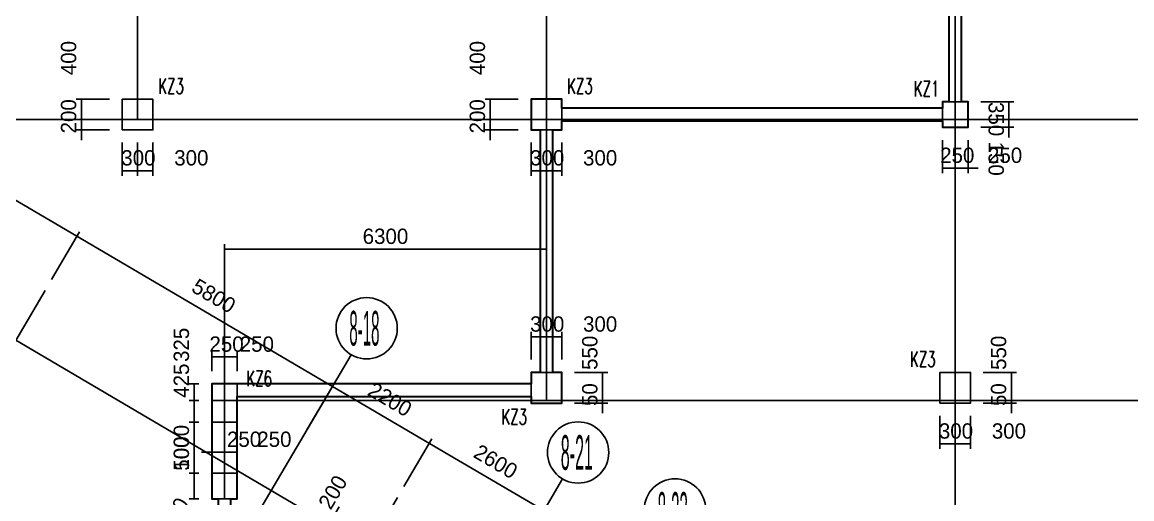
# Model space of a CAD drawing. Extents: x 19107 to 699106, y -67310 to 245688.
# Drawn here: x 616499 to 638214, y 177162 to 186497 of the extents above; entities that cross this region are included whole.
import ezdxf

# ---------------------------------------------------------------- set-up
doc = ezdxf.new("R2010")
doc.units = 0
doc.header["$LTSCALE"] = 100
doc.header["$MEASUREMENT"] = 0
for name, color, linetype in [('AXIS', 3, 'Continuous'), ('DIM', 3, 'Continuous'), ('DOTE', 253, 'Continuous'), ('L-AXIS', 3, 'Continuous'), ('小尺寸', 4, 'Continuous')]:
    doc.layers.add(name, color=color, linetype=linetype)
doc.layers.add('Select Column Frame Position', color=7, linetype='Continuous', lineweight=0)
doc.styles.get("Standard").update_dxf_attribs({"font": 'standard'})
doc.styles.add('汉字', font='汉字')
doc.dimstyles.get("Standard").update_dxf_attribs({"dimtxt": 300, "dimasz": 100, "dimexe": 100, "dimexo": 250, "dimgap": 100, "dimtad": 0, "dimtoh": 1, "dimdec": 0, "dimdsep": 46, "dimcen": 0.09, "dimclrt": 7, "dimadec": 0, "dimazin": 0, "dimtfac": 1, "dimtdec": 4, "dimtofl": 0, "dimtmove": 0, "dimatfit": 3, "dimfxl": 1, "dimtolj": 1, "dimtzin": 0, "dimarcsym": 0})

# ---------------------------------------------------------------- blocks, each defined once
blk = doc.blocks.new('*D1626')
at = {"layer": 'L-AXIS', "color": 0, "linetype": 'ByBlock', "lineweight": -2}
for p, q in [((617072, 181455), (617621, 182389)), ((617571, 182303), (622571, 179363)), ((622072, 178515), (622621, 179450))]:
    blk.add_line(p, q, dxfattribs=at)
for points in [[(617571, 182303), (617665, 182267), (617649, 182238)], [(622571, 179363), (622476, 179400), (622493, 179428)]]:
    blk.add_solid(points, dxfattribs=at)
at = {"layer": 'L-AXIS', "color": 7, "linetype": 'Continuous', "lineweight": -2, "insert": (620248, 181135), "char_height": 300, "width": 780, "attachment_point": 5, "rotation": 329.5454, "style": '汉字'}
blk.add_mtext('5800', dxfattribs=at)
blk = doc.blocks.new('*D5275')
at = {"layer": 'L-AXIS', "color": 0, "linetype": 'ByBlock', "lineweight": -2}
for p, q in [((611900, 184496), (612449, 185431)), ((612399, 185344), (617571, 182303)), ((617072, 181455), (617621, 182389))]:
    blk.add_line(p, q, dxfattribs=at)
for points in [[(612399, 185344), (612493, 185308), (612476, 185279)], [(617571, 182303), (617476, 182340), (617493, 182368)]]:
    blk.add_solid(points, dxfattribs=at)
at = {"layer": 'L-AXIS', "color": 7, "linetype": 'Continuous', "lineweight": -2, "insert": (615162, 184125), "char_height": 300, "width": 770, "attachment_point": 5, "rotation": 329.5454, "style": '汉字'}
blk.add_mtext('6000', dxfattribs=at)
blk = doc.blocks.new('*D4278')
at = {"layer": 'L-AXIS', "color": 0, "linetype": 'ByBlock', "lineweight": -2}
for p, q in [((623968, 177400), (624518, 178335)), ((624467, 178248), (626708, 176931)), ((626210, 176082), (626759, 177017))]:
    blk.add_line(p, q, dxfattribs=at)
for points in [[(624467, 178248), (624562, 178212), (624545, 178183)], [(626708, 176931), (626614, 176967), (626631, 176996)]]:
    blk.add_solid(points, dxfattribs=at)
at = {"layer": 'L-AXIS', "color": 7, "linetype": 'Continuous', "lineweight": -2, "insert": (625765, 177891), "char_height": 300, "width": 775, "attachment_point": 5, "rotation": 329.5454, "style": '汉字'}
blk.add_mtext('2600', dxfattribs=at)
blk = doc.blocks.new('*D1973')
at = {"layer": 'L-AXIS', "color": 0, "linetype": 'ByBlock', "lineweight": -2}
for p, q in [((622072, 178515), (622621, 179450)), ((622571, 179363), (624467, 178248)), ((623968, 177400), (624518, 178335))]:
    blk.add_line(p, q, dxfattribs=at)
for points in [[(622571, 179363), (622665, 179327), (622648, 179298)], [(624467, 178248), (624372, 178285), (624389, 178313)]]:
    blk.add_solid(points, dxfattribs=at)
at = {"layer": 'L-AXIS', "color": 7, "linetype": 'Continuous', "lineweight": -2, "insert": (623696, 179108), "char_height": 300, "width": 780, "attachment_point": 5, "rotation": 329.5454, "style": '汉字'}
blk.add_mtext('2200', dxfattribs=at)
blk = doc.blocks.new('_AXISO')
blk.add_circle((0, 0), 0.5)
blk = doc.blocks.new('*D1546')
at = {"layer": '小尺寸', "color": 0, "linetype": 'ByBlock', "lineweight": -2}
for p, q in [((622397, 176489), (622701, 177006)), ((622981, 176609), (622513, 176884)), ((623052, 176335), (622412, 176712))]:
    blk.add_line(p, q, dxfattribs=at)
for points in [[(622600, 176833), (622636, 176928), (622665, 176911)], [(622498, 176661), (622462, 176566), (622433, 176583)]]:
    blk.add_solid(points, dxfattribs=at)
at = {"layer": '小尺寸', "color": 7, "linetype": 'Continuous', "lineweight": -2, "insert": (622578, 177291), "char_height": 300, "width": 566.67, "attachment_point": 5, "rotation": 59.5454, "style": '汉字'}
blk.add_mtext('200', dxfattribs=at)
blk = doc.blocks.new('*D546')
at = {"layer": '小尺寸', "color": 0, "linetype": 'ByBlock', "lineweight": -2}
for p, q in [((619377, 176176), (619630, 176607)), ((619640, 176253), (619392, 176399)), ((619691, 176340), (619442, 176486))]:
    blk.add_line(p, q, dxfattribs=at)
for points in [[(619478, 176349), (619442, 176254), (619413, 176271)], [(619529, 176435), (619565, 176530), (619594, 176513)]]:
    blk.add_solid(points, dxfattribs=at)
at = {"layer": '小尺寸', "color": 7, "linetype": 'Continuous', "lineweight": -2, "insert": (619485, 176853), "char_height": 300, "width": 476.67, "attachment_point": 5, "rotation": 59.5454, "style": '汉字'}
blk.add_mtext('100', dxfattribs=at)
blk = doc.blocks.new('*D4843')
at = {"layer": 'DIM', "color": 0, "linetype": 'ByBlock', "lineweight": -2}
for p, q in [((626208, 184988), (625558, 184988)), ((625658, 184988), (625658, 184588)), ((626208, 184588), (625558, 184588))]:
    blk.add_line(p, q, dxfattribs=at)
for points in [[(625658, 184988), (625675, 184888), (625641, 184888)], [(625658, 184588), (625641, 184688), (625675, 184688)]]:
    blk.add_solid(points, dxfattribs=at)
at = {"layer": 'DIM', "color": 7, "linetype": 'Continuous', "lineweight": -2, "insert": (625408, 185794), "char_height": 300, "width": 576.67, "attachment_point": 5, "rotation": 90, "style": '汉字'}
blk.add_mtext('400', dxfattribs=at)
blk = doc.blocks.new('*D2545')
at = {"layer": 'DIM', "color": 0, "linetype": 'ByBlock', "lineweight": -2}
for p, q in [((626208, 184588), (625558, 184588)), ((625658, 184788), (625658, 184188)), ((626208, 184388), (625558, 184388))]:
    blk.add_line(p, q, dxfattribs=at)
for points in [[(625658, 184588), (625641, 184688), (625675, 184688)], [(625658, 184388), (625675, 184288), (625641, 184288)]]:
    blk.add_solid(points, dxfattribs=at)
at = {"layer": 'DIM', "color": 7, "linetype": 'Continuous', "lineweight": -2, "insert": (625408, 184653), "char_height": 300, "width": 566.67, "attachment_point": 5, "rotation": 90, "style": '汉字'}
blk.add_mtext('200', dxfattribs=at)
blk = doc.blocks.new('*D2857')
at = {"layer": 'DIM', "color": 0, "linetype": 'ByBlock', "lineweight": -2}
for p, q in [((626458, 184138), (626458, 183488)), ((626758, 184138), (626758, 183488)), ((626458, 183588), (626758, 183588))]:
    blk.add_line(p, q, dxfattribs=at)
for points in [[(626458, 183588), (626558, 183605), (626558, 183571)], [(626758, 183588), (626658, 183571), (626658, 183605)]]:
    blk.add_solid(points, dxfattribs=at)
at = {"layer": 'DIM', "color": 7, "linetype": 'Continuous', "lineweight": -2, "insert": (626773, 183838), "char_height": 300, "width": 566.67, "attachment_point": 5, "style": '汉字'}
blk.add_mtext('300', dxfattribs=at)
blk = doc.blocks.new('*D3226')
at = {"layer": 'DIM', "color": 0, "linetype": 'ByBlock', "lineweight": -2}
for p, q in [((626758, 184138), (626758, 183488)), ((627058, 184138), (627058, 183488)), ((626758, 183588), (627058, 183588))]:
    blk.add_line(p, q, dxfattribs=at)
for points in [[(626758, 183588), (626858, 183605), (626858, 183571)], [(627058, 183588), (626958, 183571), (626958, 183605)]]:
    blk.add_solid(points, dxfattribs=at)
at = {"layer": 'DIM', "color": 7, "linetype": 'Continuous', "lineweight": -2, "insert": (627809, 183838), "char_height": 300, "width": 566.67, "attachment_point": 5, "style": '汉字'}
blk.add_mtext('300', dxfattribs=at)
blk = doc.blocks.new('*D3539')
at = {"layer": 'DIM', "color": 0, "linetype": 'ByBlock', "lineweight": -2}
for p, q in [((618208, 184988), (617558, 184988)), ((617658, 184988), (617658, 184588)), ((618208, 184588), (617558, 184588))]:
    blk.add_line(p, q, dxfattribs=at)
for points in [[(617658, 184988), (617675, 184888), (617641, 184888)], [(617658, 184588), (617641, 184688), (617675, 184688)]]:
    blk.add_solid(points, dxfattribs=at)
at = {"layer": 'DIM', "color": 7, "linetype": 'Continuous', "lineweight": -2, "insert": (617408, 185794), "char_height": 300, "width": 576.67, "attachment_point": 5, "rotation": 90, "style": '汉字'}
blk.add_mtext('400', dxfattribs=at)
blk = doc.blocks.new('*D1284')
at = {"layer": 'DIM', "color": 0, "linetype": 'ByBlock', "lineweight": -2}
for p, q in [((618208, 184588), (617558, 184588)), ((617658, 184788), (617658, 184188)), ((618208, 184388), (617558, 184388))]:
    blk.add_line(p, q, dxfattribs=at)
for points in [[(617658, 184588), (617641, 184688), (617675, 184688)], [(617658, 184388), (617675, 184288), (617641, 184288)]]:
    blk.add_solid(points, dxfattribs=at)
at = {"layer": 'DIM', "color": 7, "linetype": 'Continuous', "lineweight": -2, "insert": (617408, 184653), "char_height": 300, "width": 566.67, "attachment_point": 5, "rotation": 90, "style": '汉字'}
blk.add_mtext('200', dxfattribs=at)
blk = doc.blocks.new('*D1597')
at = {"layer": 'DIM', "color": 0, "linetype": 'ByBlock', "lineweight": -2}
for p, q in [((618458, 184138), (618458, 183488)), ((618758, 184138), (618758, 183488)), ((618458, 183588), (618758, 183588))]:
    blk.add_line(p, q, dxfattribs=at)
for points in [[(618458, 183588), (618558, 183605), (618558, 183571)], [(618758, 183588), (618658, 183571), (618658, 183605)]]:
    blk.add_solid(points, dxfattribs=at)
at = {"layer": 'DIM', "color": 7, "linetype": 'Continuous', "lineweight": -2, "insert": (618773, 183838), "char_height": 300, "width": 566.67, "attachment_point": 5, "style": '汉字'}
blk.add_mtext('300', dxfattribs=at)
blk = doc.blocks.new('*D1967')
at = {"layer": 'DIM', "color": 0, "linetype": 'ByBlock', "lineweight": -2}
for p, q in [((618758, 184138), (618758, 183488)), ((619058, 184138), (619058, 183488)), ((618758, 183588), (619058, 183588))]:
    blk.add_line(p, q, dxfattribs=at)
for points in [[(618758, 183588), (618858, 183605), (618858, 183571)], [(619058, 183588), (618958, 183571), (618958, 183605)]]:
    blk.add_solid(points, dxfattribs=at)
at = {"layer": 'DIM', "color": 7, "linetype": 'Continuous', "lineweight": -2, "insert": (619809, 183838), "char_height": 300, "width": 566.67, "attachment_point": 5, "style": '汉字'}
blk.add_mtext('300', dxfattribs=at)
blk = doc.blocks.new('*D3205')
at = {"layer": 'DIM', "color": 0, "linetype": 'ByBlock', "lineweight": -2}
for p, q in [((634458, 178788), (634458, 178138)), ((634758, 178788), (634758, 178138)), ((634458, 178238), (634758, 178238))]:
    blk.add_line(p, q, dxfattribs=at)
for points in [[(634458, 178238), (634558, 178255), (634558, 178221)], [(634758, 178238), (634658, 178221), (634658, 178255)]]:
    blk.add_solid(points, dxfattribs=at)
at = {"layer": 'DIM', "color": 7, "linetype": 'Continuous', "lineweight": -2, "insert": (634773, 178488), "char_height": 300, "width": 566.67, "attachment_point": 5, "style": '汉字'}
blk.add_mtext('300', dxfattribs=at)
blk = doc.blocks.new('*D3557')
at = {"layer": 'DIM', "color": 0, "linetype": 'ByBlock', "lineweight": -2}
for p, q in [((634758, 178788), (634758, 178138)), ((635058, 178788), (635058, 178138)), ((634758, 178238), (635058, 178238))]:
    blk.add_line(p, q, dxfattribs=at)
for points in [[(634758, 178238), (634858, 178255), (634858, 178221)], [(635058, 178238), (634958, 178221), (634958, 178255)]]:
    blk.add_solid(points, dxfattribs=at)
at = {"layer": 'DIM', "color": 7, "linetype": 'Continuous', "lineweight": -2, "insert": (635809, 178488), "char_height": 300, "width": 566.67, "attachment_point": 5, "style": '汉字'}
blk.add_mtext('300', dxfattribs=at)
blk = doc.blocks.new('*D3889')
at = {"layer": 'DIM', "color": 0, "linetype": 'ByBlock', "lineweight": -2}
for p, q in [((635858, 178838), (635858, 179288)), ((635308, 179088), (635958, 179088)), ((635308, 179038), (635958, 179038))]:
    blk.add_line(p, q, dxfattribs=at)
for points in [[(635858, 179088), (635841, 179188), (635875, 179188)], [(635858, 179038), (635875, 178938), (635841, 178938)]]:
    blk.add_solid(points, dxfattribs=at)
at = {"layer": 'DIM', "color": 7, "linetype": 'Continuous', "lineweight": -2, "insert": (635608, 179202), "char_height": 300, "width": 353.33, "attachment_point": 5, "rotation": 90, "style": '汉字'}
blk.add_mtext('50', dxfattribs=at)
blk = doc.blocks.new('*D1612')
at = {"layer": 'DIM', "color": 0, "linetype": 'ByBlock', "lineweight": -2}
for p, q in [((635308, 179638), (635958, 179638)), ((635858, 179088), (635858, 179638)), ((635308, 179088), (635958, 179088))]:
    blk.add_line(p, q, dxfattribs=at)
for points in [[(635858, 179638), (635875, 179538), (635841, 179538)], [(635858, 179088), (635841, 179188), (635875, 179188)]]:
    blk.add_solid(points, dxfattribs=at)
at = {"layer": 'DIM', "color": 7, "linetype": 'Continuous', "lineweight": -2, "insert": (635608, 180021), "char_height": 300, "width": 566.67, "attachment_point": 5, "rotation": 90, "style": '汉字'}
blk.add_mtext('550', dxfattribs=at)
blk = doc.blocks.new('*D1934')
at = {"layer": 'DIM', "color": 0, "linetype": 'ByBlock', "lineweight": -2}
for p, q in [((634508, 184188), (634508, 183538)), ((634758, 184188), (634758, 183538)), ((634508, 183638), (634758, 183638))]:
    blk.add_line(p, q, dxfattribs=at)
for points in [[(634508, 183638), (634608, 183655), (634608, 183621)], [(634758, 183638), (634658, 183621), (634658, 183655)]]:
    blk.add_solid(points, dxfattribs=at)
at = {"layer": 'DIM', "color": 7, "linetype": 'Continuous', "lineweight": -2, "insert": (634798, 183888), "char_height": 300, "width": 566.67, "attachment_point": 5, "style": '汉字'}
blk.add_mtext('250', dxfattribs=at)
blk = doc.blocks.new('*D2298')
at = {"layer": 'DIM', "color": 0, "linetype": 'ByBlock', "lineweight": -2}
for p, q in [((634758, 184188), (634758, 183538)), ((635008, 184188), (635008, 183538)), ((634558, 183638), (635208, 183638))]:
    blk.add_line(p, q, dxfattribs=at)
for points in [[(634758, 183638), (634658, 183621), (634658, 183655)], [(635008, 183638), (635108, 183655), (635108, 183621)]]:
    blk.add_solid(points, dxfattribs=at)
at = {"layer": 'DIM', "color": 7, "linetype": 'Continuous', "lineweight": -2, "insert": (635734, 183888), "char_height": 300, "width": 566.67, "attachment_point": 5, "style": '汉字'}
blk.add_mtext('250', dxfattribs=at)
blk = doc.blocks.new('*D2602')
at = {"layer": 'DIM', "color": 0, "linetype": 'ByBlock', "lineweight": -2}
for p, q in [((635258, 184588), (635908, 184588)), ((635808, 184238), (635808, 184788)), ((635258, 184438), (635908, 184438))]:
    blk.add_line(p, q, dxfattribs=at)
for points in [[(635808, 184588), (635791, 184688), (635825, 184688)], [(635808, 184438), (635825, 184338), (635791, 184338)]]:
    blk.add_solid(points, dxfattribs=at)
at = {"layer": 'DIM', "color": 7, "linetype": 'Continuous', "lineweight": -2, "insert": (635558, 183823), "char_height": 300, "width": 476.67, "attachment_point": 5, "rotation": 270, "style": '汉字'}
blk.add_mtext('150', dxfattribs=at)
blk = doc.blocks.new('*D342')
at = {"layer": 'DIM', "color": 0, "linetype": 'ByBlock', "lineweight": -2}
for p, q in [((635258, 184938), (635908, 184938)), ((635808, 184588), (635808, 184938)), ((635258, 184588), (635908, 184588))]:
    blk.add_line(p, q, dxfattribs=at)
for points in [[(635808, 184938), (635825, 184838), (635791, 184838)], [(635808, 184588), (635791, 184688), (635825, 184688)]]:
    blk.add_solid(points, dxfattribs=at)
at = {"layer": 'DIM', "color": 7, "linetype": 'Continuous', "lineweight": -2, "insert": (635558, 184598), "char_height": 300, "width": 566.67, "attachment_point": 5, "rotation": 270, "style": '汉字'}
blk.add_mtext('350', dxfattribs=at)
blk = doc.blocks.new('*D1913')
at = {"layer": 'DIM', "color": 0, "linetype": 'ByBlock', "lineweight": -2}
for p, q in [((627858, 178838), (627858, 179288)), ((627308, 179088), (627958, 179088)), ((627308, 179038), (627958, 179038))]:
    blk.add_line(p, q, dxfattribs=at)
for points in [[(627858, 179088), (627841, 179188), (627875, 179188)], [(627858, 179038), (627875, 178938), (627841, 178938)]]:
    blk.add_solid(points, dxfattribs=at)
at = {"layer": 'DIM', "color": 7, "linetype": 'Continuous', "lineweight": -2, "insert": (627608, 179202), "char_height": 300, "width": 353.33, "attachment_point": 5, "rotation": 90, "style": '汉字'}
blk.add_mtext('50', dxfattribs=at)
blk = doc.blocks.new('*D2234')
at = {"layer": 'DIM', "color": 0, "linetype": 'ByBlock', "lineweight": -2}
for p, q in [((627308, 179638), (627958, 179638)), ((627858, 179088), (627858, 179638)), ((627308, 179088), (627958, 179088))]:
    blk.add_line(p, q, dxfattribs=at)
for points in [[(627858, 179638), (627875, 179538), (627841, 179538)], [(627858, 179088), (627841, 179188), (627875, 179188)]]:
    blk.add_solid(points, dxfattribs=at)
at = {"layer": 'DIM', "color": 7, "linetype": 'Continuous', "lineweight": -2, "insert": (627608, 180021), "char_height": 300, "width": 566.67, "attachment_point": 5, "rotation": 90, "style": '汉字'}
blk.add_mtext('550', dxfattribs=at)
blk = doc.blocks.new('*D1060')
at = {"layer": 'DIM', "color": 0, "linetype": 'ByBlock', "lineweight": -2}
for p, q in [((626458, 179888), (626458, 180433)), ((626458, 180333), (626758, 180333)), ((626758, 179888), (626758, 180433))]:
    blk.add_line(p, q, dxfattribs=at)
for points in [[(626458, 180333), (626558, 180350), (626558, 180317)], [(626758, 180333), (626658, 180317), (626658, 180350)]]:
    blk.add_solid(points, dxfattribs=at)
at = {"layer": 'DIM', "color": 7, "linetype": 'Continuous', "lineweight": -2, "insert": (626773, 180583), "char_height": 300, "width": 566.67, "attachment_point": 5, "style": '汉字'}
blk.add_mtext('300', dxfattribs=at)
blk = doc.blocks.new('*D1388')
at = {"layer": 'DIM', "color": 0, "linetype": 'ByBlock', "lineweight": -2}
for p, q in [((626758, 179888), (626758, 180433)), ((626758, 180333), (627058, 180333)), ((627058, 179888), (627058, 180433))]:
    blk.add_line(p, q, dxfattribs=at)
for points in [[(626758, 180333), (626858, 180350), (626858, 180317)], [(627058, 180333), (626958, 180317), (626958, 180350)]]:
    blk.add_solid(points, dxfattribs=at)
at = {"layer": 'DIM', "color": 7, "linetype": 'Continuous', "lineweight": -2, "insert": (627809, 180583), "char_height": 300, "width": 566.67, "attachment_point": 5, "style": '汉字'}
blk.add_mtext('300', dxfattribs=at)
blk = doc.blocks.new('*D393')
at = {"layer": 'DIM', "color": 0, "linetype": 'ByBlock', "lineweight": -2}
for p, q in [((620458, 181853), (620458, 182151)), ((620458, 182051), (626758, 182051)), ((626758, 181853), (626758, 182151))]:
    blk.add_line(p, q, dxfattribs=at)
for points in [[(620458, 182051), (620558, 182068), (620558, 182035)], [(626758, 182051), (626658, 182035), (626658, 182068)]]:
    blk.add_solid(points, dxfattribs=at)
at = {"layer": 'DIM', "color": 7, "linetype": 'Continuous', "lineweight": -2, "insert": (623608, 182301), "char_height": 300, "width": 770, "attachment_point": 5, "style": '汉字'}
blk.add_mtext('6300', dxfattribs=at)
blk = doc.blocks.new('*D3362')
at = {"layer": 'DIM', "color": 0, "linetype": 'ByBlock', "lineweight": -2}
for p, q in [((619958, 179413), (619765, 179413)), ((619865, 179413), (619865, 179088)), ((619958, 179088), (619765, 179088))]:
    blk.add_line(p, q, dxfattribs=at)
for points in [[(619865, 179413), (619881, 179313), (619848, 179313)], [(619865, 179088), (619848, 179188), (619881, 179188)]]:
    blk.add_solid(points, dxfattribs=at)
at = {"layer": 'DIM', "color": 7, "linetype": 'Continuous', "lineweight": -2, "insert": (619615, 180177), "char_height": 300, "width": 566.67, "attachment_point": 5, "rotation": 90, "style": '汉字'}
blk.add_mtext('325', dxfattribs=at)
blk = doc.blocks.new('*D3700')
at = {"layer": 'DIM', "color": 0, "linetype": 'ByBlock', "lineweight": -2}
for p, q in [((619958, 179088), (619765, 179088)), ((619865, 179088), (619865, 178663)), ((619958, 178663), (619765, 178663))]:
    blk.add_line(p, q, dxfattribs=at)
for points in [[(619865, 179088), (619881, 178988), (619848, 178988)], [(619865, 178663), (619848, 178763), (619881, 178763)]]:
    blk.add_solid(points, dxfattribs=at)
at = {"layer": 'DIM', "color": 7, "linetype": 'Continuous', "lineweight": -2, "insert": (619615, 179476), "char_height": 300, "width": 576.67, "attachment_point": 5, "rotation": 90, "style": '汉字'}
blk.add_mtext('425', dxfattribs=at)
blk = doc.blocks.new('*D4038')
at = {"layer": 'DIM', "color": 0, "linetype": 'ByBlock', "lineweight": -2}
for p, q in [((619958, 178663), (619765, 178663)), ((619865, 178663), (619865, 177663)), ((619958, 177663), (619765, 177663))]:
    blk.add_line(p, q, dxfattribs=at)
for points in [[(619865, 178663), (619881, 178563), (619848, 178563)], [(619865, 177663), (619848, 177763), (619881, 177763)]]:
    blk.add_solid(points, dxfattribs=at)
at = {"layer": 'DIM', "color": 7, "linetype": 'Continuous', "lineweight": -2, "insert": (619615, 178163), "char_height": 300, "width": 690, "attachment_point": 5, "rotation": 90, "style": '汉字'}
blk.add_mtext('1000', dxfattribs=at)
blk = doc.blocks.new('*D4370')
at = {"layer": 'DIM', "color": 0, "linetype": 'ByBlock', "lineweight": -2}
for p, q in [((619958, 177663), (619765, 177663)), ((619865, 177663), (619865, 177163)), ((619958, 177163), (619765, 177163))]:
    blk.add_line(p, q, dxfattribs=at)
for points in [[(619865, 177663), (619881, 177563), (619848, 177563)], [(619865, 177163), (619848, 177263), (619881, 177263)]]:
    blk.add_solid(points, dxfattribs=at)
at = {"layer": 'DIM', "color": 7, "linetype": 'Continuous', "lineweight": -2, "insert": (619615, 178046), "char_height": 300, "width": 566.67, "attachment_point": 5, "rotation": 90, "style": '汉字'}
blk.add_mtext('500', dxfattribs=at)
blk = doc.blocks.new('*D2065')
at = {"layer": 'DIM', "color": 0, "linetype": 'ByBlock', "lineweight": -2}
for p, q in [((620208, 179663), (620208, 180040)), ((620458, 179663), (620458, 180040)), ((620208, 179940), (620458, 179940))]:
    blk.add_line(p, q, dxfattribs=at)
for points in [[(620208, 179940), (620308, 179956), (620308, 179923)], [(620458, 179940), (620358, 179923), (620358, 179956)]]:
    blk.add_solid(points, dxfattribs=at)
at = {"layer": 'DIM', "color": 7, "linetype": 'Continuous', "lineweight": -2, "insert": (620498, 180190), "char_height": 300, "width": 566.67, "attachment_point": 5, "style": '汉字'}
blk.add_mtext('250', dxfattribs=at)
blk = doc.blocks.new('*D2392')
at = {"layer": 'DIM', "color": 0, "linetype": 'ByBlock', "lineweight": -2}
for p, q in [((620458, 179663), (620458, 180040)), ((620708, 179663), (620708, 180040)), ((620458, 179940), (620708, 179940))]:
    blk.add_line(p, q, dxfattribs=at)
for points in [[(620458, 179940), (620558, 179956), (620558, 179923)], [(620708, 179940), (620608, 179923), (620608, 179956)]]:
    blk.add_solid(points, dxfattribs=at)
at = {"layer": 'DIM', "color": 7, "linetype": 'Continuous', "lineweight": -2, "insert": (621091, 180190), "char_height": 300, "width": 566.67, "attachment_point": 5, "style": '汉字'}
blk.add_mtext('250', dxfattribs=at)
blk = doc.blocks.new('*D2708')
at = {"layer": 'DIM', "color": 0, "linetype": 'ByBlock', "lineweight": -2}
for p, q in [((620008, 178076), (620658, 178076)), ((620208, 177913), (620208, 178176)), ((620458, 177913), (620458, 178176))]:
    blk.add_line(p, q, dxfattribs=at)
for points in [[(620208, 178076), (620108, 178060), (620108, 178093)], [(620458, 178076), (620558, 178093), (620558, 178060)]]:
    blk.add_solid(points, dxfattribs=at)
at = {"layer": 'DIM', "color": 7, "linetype": 'Continuous', "lineweight": -2, "insert": (620841, 178326), "char_height": 300, "width": 566.67, "attachment_point": 5, "style": '汉字'}
blk.add_mtext('250', dxfattribs=at)
blk = doc.blocks.new('*D3040')
at = {"layer": 'DIM', "color": 0, "linetype": 'ByBlock', "lineweight": -2}
for p, q in [((620458, 177913), (620458, 178176)), ((620458, 178076), (620708, 178076)), ((620708, 177913), (620708, 178176))]:
    blk.add_line(p, q, dxfattribs=at)
for points in [[(620458, 178076), (620558, 178093), (620558, 178060)], [(620708, 178076), (620608, 178060), (620608, 178093)]]:
    blk.add_solid(points, dxfattribs=at)
at = {"layer": 'DIM', "color": 7, "linetype": 'Continuous', "lineweight": -2, "insert": (621434, 178326), "char_height": 300, "width": 566.67, "attachment_point": 5, "style": '汉字'}
blk.add_mtext('250', dxfattribs=at)

msp = doc.modelspace()

# ---------------------------------------------------------------- linework, layer by layer
at = {"color": 3, "lineweight": 30}
for points in [[(634633.1, 189737.9), (634633.1, 184937.9), (634508.1, 184937.9), (634508.1, 184812.9), (627058.1, 184812.9), (627058.1, 184987.9), (626458.1, 184987.9), (626458.1, 184387.9), (626633.1, 184387.9), (626633.1, 179637.9), (626458.1, 179637.9), (626458.1, 179412.9), (620208.1, 179412.9), (620208.1, 177162.9), (620333.1, 177162.9), (620332.9, 175952.3)], [(620583.1, 175815), (620583.1, 177162.9), (620708.1, 177162.9), (620708.1, 179162.9), (626458.1, 179162.9), (626458.1, 179037.9), (627058.1, 179037.9), (627058.1, 179637.9), (626883.1, 179637.9), (626883.1, 184387.9), (627058.1, 184387.9), (627058.1, 184562.9), (634508.1, 184562.9), (634508.1, 184437.9), (635008.1, 184437.9), (635008.1, 184937.9), (634883.1, 184937.9), (634883.1, 189737.9)]]:
    msp.add_lwpolyline(points, dxfattribs=at)
at = {"layer": 'DOTE'}
for p, q in [((618758.1, 216637.9), (618758.1, 184587.9)), ((626758.1, 216330.8), (626758.1, 179087.9)), ((634758.1, 216271.9), (634758.1, 167587.9)), ((591333.7, 194985.1), (636237, 168582.9)), ((610758.1, 184587.9), (664518.6, 184587.9)), ((620458.1, 177162.9), (620458.1, 182006)), ((616945.4, 181239.6), (611961.8, 172763.7)), ((620208.1, 179087.9), (664518.6, 179087.9)), ((621945.2, 178299.9), (617721.9, 171117)), ((623841.7, 177184.8), (620834.8, 172070.8))]:
    msp.add_line(p, q, dxfattribs=at)
at = {"layer": 'L-AXIS'}
for p, q in [((621945.2, 178299.9), (622935.8, 179984.7)), ((626083, 175866.9), (627073.6, 177551.7))]:
    msp.add_line(p, q, dxfattribs=at)
at = {"layer": 'Select Column Frame Position', "color": 7, "linetype": 'Continuous', "lineweight": -3}
for points in [[(618458.1, 184387.9), (619058.1, 184387.9), (619058.1, 184987.9), (618458.1, 184987.9), (618458.1, 184387.9)], [(626458.1, 184387.9), (627058.1, 184387.9), (627058.1, 184987.9), (626458.1, 184987.9), (626458.1, 184387.9)], [(634508.1, 184437.9), (635008.1, 184437.9), (635008.1, 184937.9), (634508.1, 184937.9), (634508.1, 184437.9)], [(626458.1, 179037.9), (627058.1, 179037.9), (627058.1, 179637.9), (626458.1, 179637.9), (626458.1, 179037.9)], [(634458.1, 179037.9), (635058.1, 179037.9), (635058.1, 179637.9), (634458.1, 179637.9), (634458.1, 179037.9)], [(620208.1, 178662.9), (620708.1, 178662.9), (620708.1, 179412.9), (620208.1, 179412.9), (620208.1, 178662.9)], [(620208.1, 177162.9), (620708.1, 177162.9), (620708.1, 177662.9), (620208.1, 177662.9), (620208.1, 177162.9)]]:
    msp.add_lwpolyline(points, dxfattribs=at)

# ---------------------------------------------------------------- block references
at = {"layer": 'AXIS'}
ref = msp.add_blockref('_AXISO', (623240, 180501.9), dxfattribs=dict(at, xscale=1200.000000000114, yscale=1200, rotation=359.9996457873818))
ref.add_attrib('A', '8-18', (622900.5, 180162.5), dxfattribs={"height": 678.82, "style": '汉字', "width": 0.325})
ref = msp.add_blockref('_AXISO', (627377.7, 178069), dxfattribs=dict(at, xscale=1200.000000000114, yscale=1200, rotation=359.9996457873818))
ref.add_attrib('A', '8-21', (627038.3, 177729.6), dxfattribs={"height": 678.82, "style": '汉字', "width": 0.346667})
ref = msp.add_blockref('_AXISO', (629274.2, 176953.9), dxfattribs=dict(at, xscale=1200.000000000114, yscale=1200, rotation=359.9996457873818))
ref.add_attrib('A', '8-23', (628934.8, 176614.5), dxfattribs={"height": 678.82, "style": '汉字', "width": 0.325})

# ---------------------------------------------------------------- texts
at = {"color": 200, "linetype": 'Continuous', "lineweight": -3, "width": 0.7}
for s, p in [('KZ3', (619164.1, 185094)), ('KZ3', (627164.1, 185094)), ('KZ1', (633948.3, 185044)), ('KZ3', (633874.5, 179744)), ('KZ6', (620887.3, 179369.6)), ('KZ3', (625877.9, 178618))]:
    msp.add_text(s, height=300, dxfattribs=at).set_placement(p)

# ---------------------------------------------------------------- dimensions: what is measured, and where the dimension line sits
at = {"layer": 'DIM', "color": 200}
for p1, p2, picture, middle in [((618458.1, 184987.9), (618458.1, 184587.9), '*D3539', (617408.1, 185206)), ((626458.1, 184987.9), (626458.1, 184587.9), '*D4843', (625408.1, 185206)), ((635008.1, 184587.9), (635008.1, 184937.9), '*D342', (635558.1, 185156)), ((618458.1, 184587.9), (618458.1, 184387.9), '*D1284', (617408.1, 184169.9)), ((626458.1, 184587.9), (626458.1, 184387.9), '*D2545', (625408.1, 184169.9)), ((635008.1, 184437.9), (635008.1, 184587.9), '*D2602', (635558.1, 184236)), ((618458.1, 184387.9), (618758.1, 184387.9), '*D1597', (618240, 183837.9)), ((618758.1, 184387.9), (619058.1, 184387.9), '*D1967', (619276.1, 183837.9)), ((626458.1, 184387.9), (626758.1, 184387.9), '*D2857', (626240, 183837.9)), ((626758.1, 184387.9), (627058.1, 184387.9), '*D3226', (627276.1, 183837.9)), ((634508.1, 184437.9), (634758.1, 184437.9), '*D1934', (634290, 183887.9)), ((634758.1, 184437.9), (635008.1, 184437.9), '*D2298', (635226.1, 183887.9)), ((627058.1, 179087.9), (627058.1, 179637.9), '*D2234', (627608.1, 179362.9)), ((635058.1, 179087.9), (635058.1, 179637.9), '*D1612', (635608.1, 179362.9)), ((627058.1, 179037.9), (627058.1, 179087.9), '*D1913', (627608.1, 178900.6)), ((635058.1, 179037.9), (635058.1, 179087.9), '*D3889', (635608.1, 178900.6)), ((634458.1, 179037.9), (634758.1, 179037.9), '*D3205', (634240, 178487.9)), ((634758.1, 179037.9), (635058.1, 179037.9), '*D3557', (635276.1, 178487.9))]:
    dim = msp.add_aligned_dim(p1=p1, p2=p2, distance=-800, dimstyle='Standard', dxfattribs=at)
    dim.commit()
    dim.dimension.update_dxf_attribs({"geometry": picture, "text_midpoint": middle})
for base, p1, p2, picture, middle in [((626758.1, 182051.2), (620458.1, 181603), (626758.1, 181603), '*D393', (623608.1, 182301.2)), ((626758.1, 180333.3), (626458.1, 179637.9), (626758.1, 179637.9), '*D1060', (626240, 180583.3)), ((627058.1, 180333.3), (626758.1, 179637.9), (627058.1, 179637.9), '*D1388', (627276.1, 180583.3)), ((620458.1, 179939.6), (620208.1, 179412.9), (620458.1, 179412.9), '*D2065', (619990, 180189.6)), ((620708.1, 179939.6), (620458.1, 179412.9), (620708.1, 179412.9), '*D2392', (620583.1, 180189.6)), ((620458.1, 178076.5), (620208.1, 177662.9), (620458.1, 177662.9), '*D2708', (620333.1, 178326.5)), ((620708.1, 178076.5), (620458.1, 177662.9), (620708.1, 177662.9), '*D3040', (620926.1, 178326.5))]:
    dim = msp.add_linear_dim(base=base, p1=p1, p2=p2, dimstyle='Standard', dxfattribs=at)
    dim.commit()
    dim.dimension.update_dxf_attribs({"geometry": picture, "text_midpoint": middle})
for base, p1, p2, picture, middle in [((619864.5, 179087.9), (620208.1, 179412.9), (620208.1, 179087.9), '*D3362', (619614.5, 179631)), ((619864.5, 178662.9), (620208.1, 179087.9), (620208.1, 178662.9), '*D3700', (619614.5, 178875.4)), ((619864.5, 177662.9), (620208.1, 178662.9), (620208.1, 177662.9), '*D4038', (619614.5, 178162.9)), ((619864.5, 177162.9), (620208.1, 177662.9), (620208.1, 177162.9), '*D4370', (619614.5, 177412.9))]:
    dim = msp.add_linear_dim(base=base, p1=p1, p2=p2, angle=90, dimstyle='Standard', dxfattribs=at)
    dim.commit()
    dim.dimension.update_dxf_attribs({"geometry": picture, "text_midpoint": middle})
at = {"layer": 'L-AXIS'}
for base, p1, p2, picture, middle in [((617570.8, 182303.2), (611773.3, 184280.8), (616945.4, 181239.6), '*D5275', (615162.1, 184125.5)), ((622570.6, 179363.4), (616945.4, 181239.6), (621945.2, 178299.9), '*D1626', (620248.1, 181135)), ((624467, 178248.3), (621945.2, 178299.9), (623841.7, 177184.8), '*D1973', (623696.2, 179107.6)), ((626708.3, 176930.5), (623841.7, 177184.8), (626083, 175866.9), '*D4278', (625765.1, 177891.1))]:
    dim = msp.add_linear_dim(base=base, p1=p1, p2=p2, angle=329.54537, dimstyle='Standard', dxfattribs=at)
    dim.commit()
    dim.dimension.update_dxf_attribs({"geometry": picture, "text_midpoint": middle})
at = {"layer": '小尺寸'}
for base, p1, p2, picture, middle in [((622599.5, 176833.4), (623267.7, 176208.6), (623196.7, 176482.3), '*D1546', (622333.4, 176873.9)), ((619528.7, 176434.9), (619855.5, 176126.8), (619906.1, 176213), '*D546', (619287.8, 176518.5))]:
    dim = msp.add_linear_dim(base=base, p1=p1, p2=p2, angle=59.54537, dimstyle='Standard', dxfattribs=at)
    dim.commit()
    dim.dimension.update_dxf_attribs({"geometry": picture, "text_midpoint": middle})

doc.saveas('drawing.dxf')
